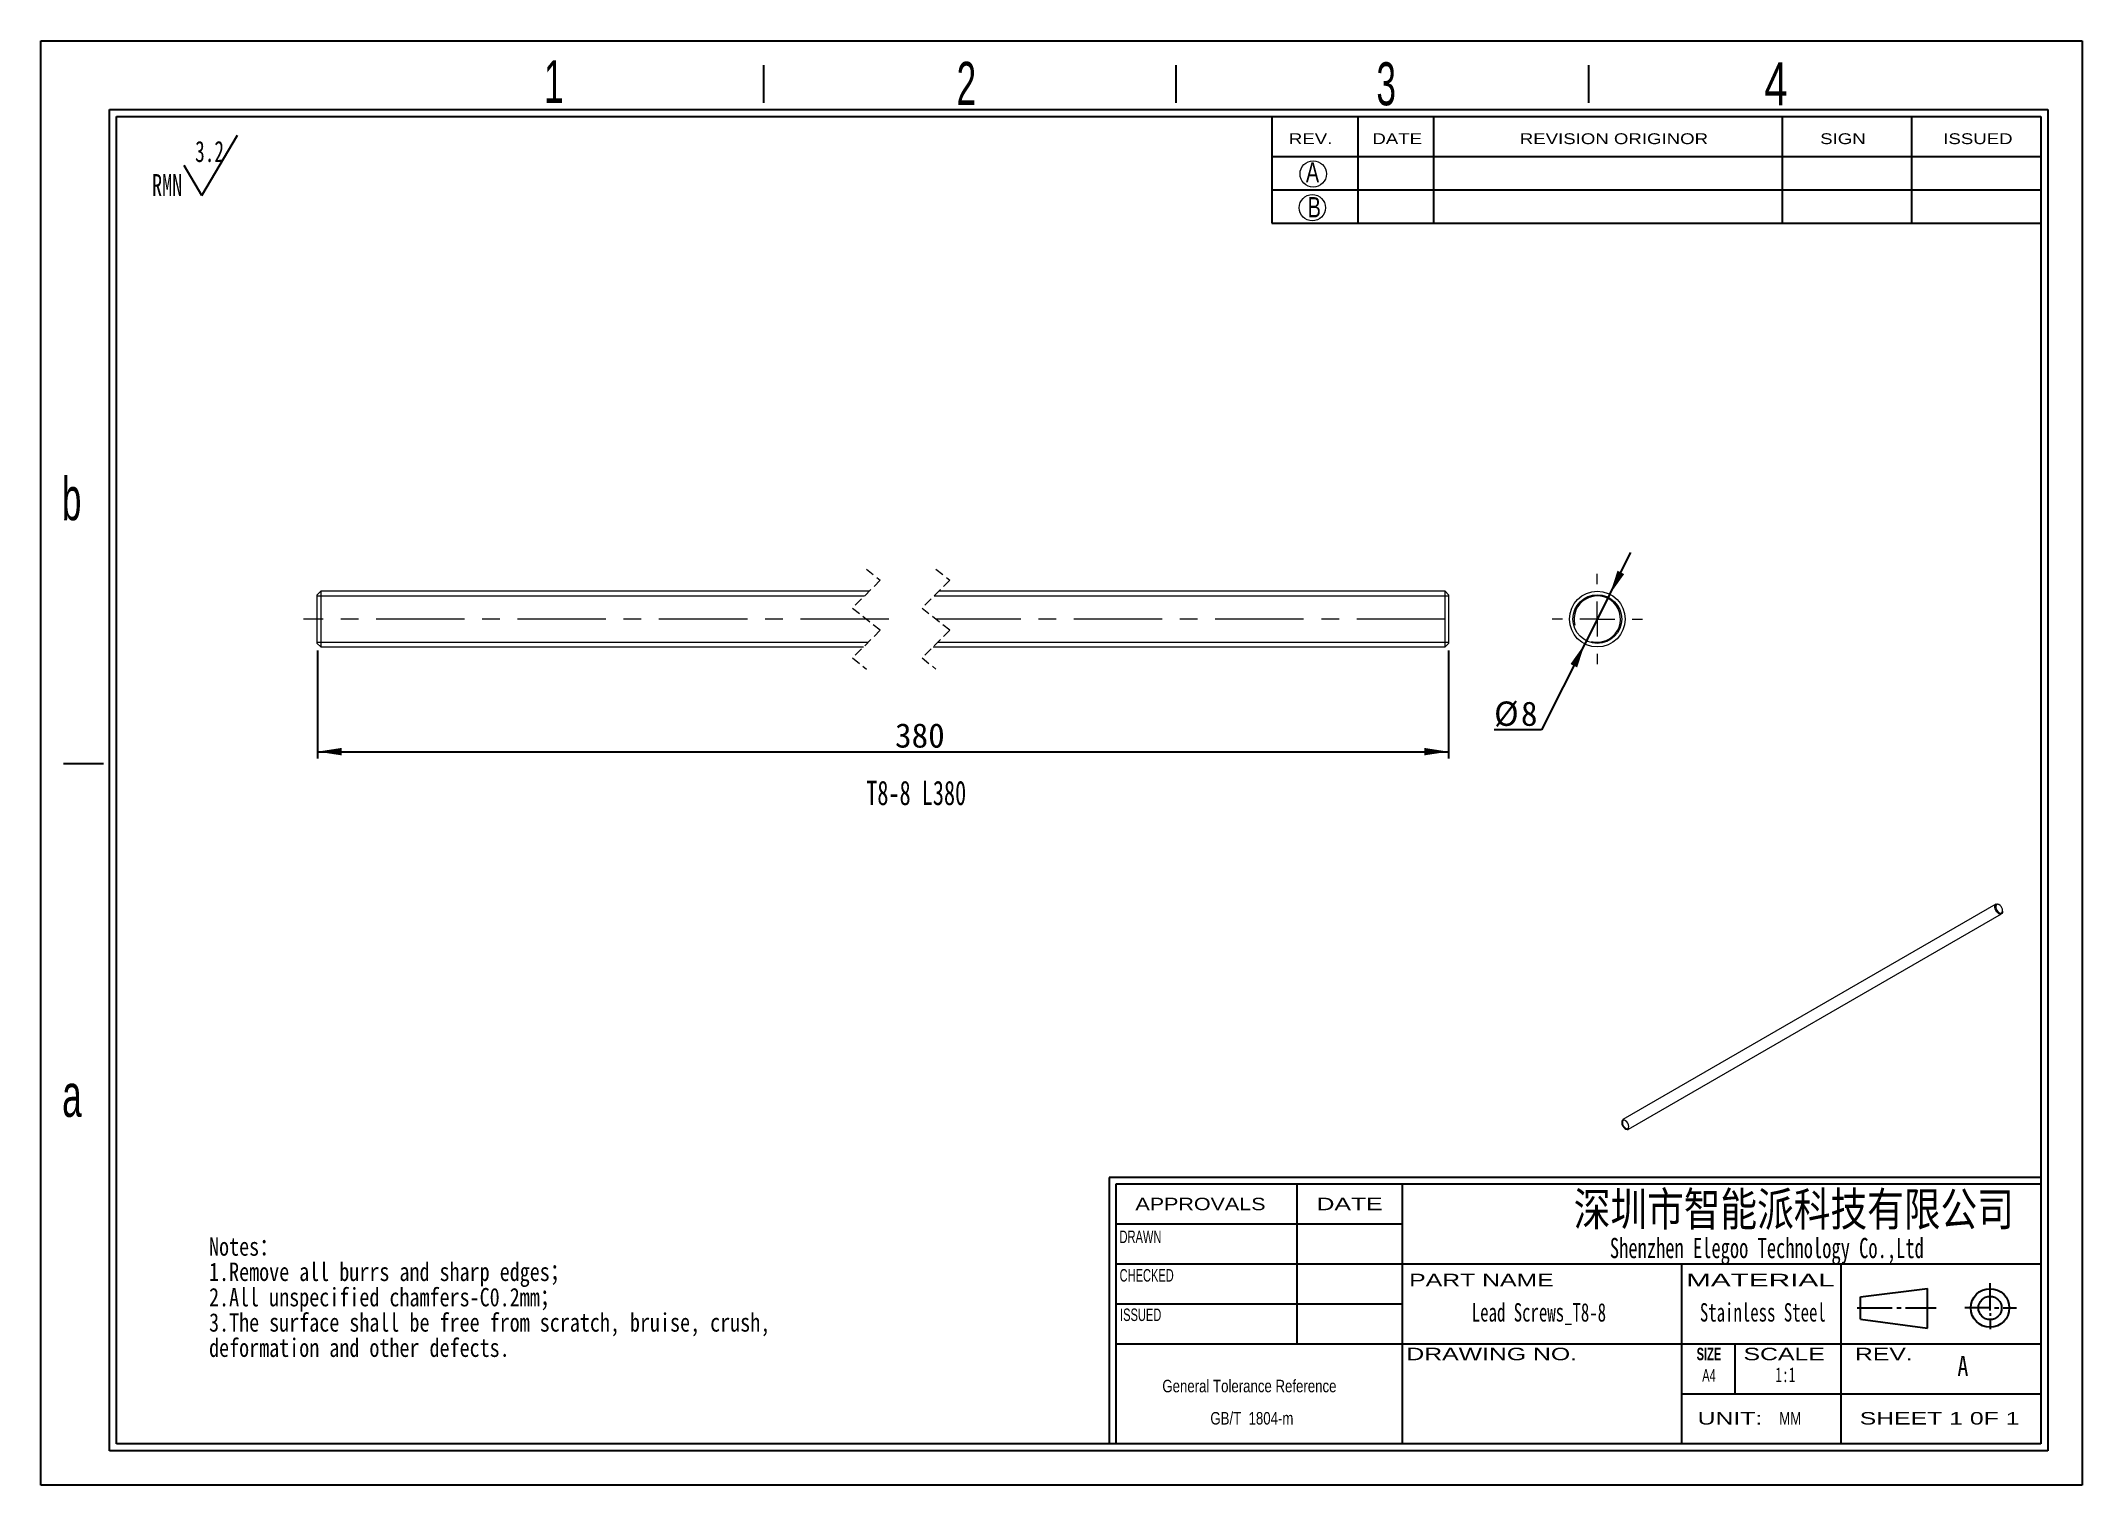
# Model space of a CAD drawing. Header units: millimetres. Extents: x 2 to 295, y 1 to 209.
import ezdxf

# ---------------------------------------------------------------- set-up
doc = ezdxf.new("R2010")
doc.units = ezdxf.units.MM
for name, pattern in [('CENTER', [10.16, 6.35, -1.27, 1.27, -1.27]), ('CENTERX2', [20.32, 12.7, -2.54, 2.54, -2.54]), ('HIDDEN', [1.905, 1.27, -0.635])]:
    doc.linetypes.add(name, pattern=pattern)
doc.layers.add('DIM', color=5, linetype='Continuous')
doc.layers.add('SLD-0', color=179, linetype='Continuous')
doc.layers.add('中心线', color=1, linetype='CENTER', lineweight=15)
doc.styles.add('SLDTEXTSTYLE0', font='SIMSUN.TTC', dxfattribs={"width": 0.67})
doc.styles.add('SLDTEXTSTYLE1', font='SIMSUN.TTC', dxfattribs={"width": 0.67})
doc.styles.add('SLDTEXTSTYLE10', font='ARIAL.TTF', dxfattribs={"width": 1.2324})
doc.styles.add('SLDTEXTSTYLE11', font='ARIAL.TTF', dxfattribs={"width": 1.7064})
doc.styles.add('SLDTEXTSTYLE12', font='SIMSUN.TTC', dxfattribs={"width": 0.8, "bigfont": 'bigfont'})
doc.styles.add('SLDTEXTSTYLE13', font='SIMKAI.TTF', dxfattribs={"width": 0.67})
doc.styles.add('SLDTEXTSTYLE14', font='SIMSUN.TTC')
doc.styles.add('SLDTEXTSTYLE2', font='SIMSUN.TTC', dxfattribs={"width": 0.8, "bigfont": 'bigfont'})
doc.styles.add('SLDTEXTSTYLE3', font='SIMSUN.TTC', dxfattribs={"width": 0.8})
doc.styles.add('SLDTEXTSTYLE4', font='ARIAL.TTF', dxfattribs={"width": 0.63516})
doc.styles.add('SLDTEXTSTYLE5', font='GOTHIC.TTF', dxfattribs={"width": 0.7304})
doc.styles.add('SLDTEXTSTYLE6', font='GOTHIC.TTF', dxfattribs={"width": 0.61171})
doc.styles.add('SLDTEXTSTYLE7', font='ARIALBD.TTF', dxfattribs={"width": 0.63516})
doc.styles.add('SLDTEXTSTYLE8', font='ARIAL.TTF', dxfattribs={"width": 1.422})
doc.styles.add('SLDTEXTSTYLE9', font='ARIAL.TTF', dxfattribs={"width": 0.7584})
doc.dimstyles.new('SLDDIMSTYLE0', dxfattribs={"dimtxt": 3.5, "dimasz": 3.5, "dimexe": 0, "dimexo": 0.0625, "dimgap": 0.875, "dimtad": 2, "dimrnd": 1e-09, "dimzin": 12, "dimdsep": 46, "dimtxsty": 'SLDTEXTSTYLE0', "dimsah": 1, "dimcen": 0.09, "dimadec": 0, "dimazin": 3, "dimtfac": 1, "dimtofl": 0, "dimtmove": 0, "dimatfit": 3, "dimfxl": 0, "dimfrac": 2, "dimtolj": 1, "dimtzin": 12, "dimarcsym": 0})
doc.dimstyles.new('SLDDIMSTYLE1', dxfattribs={"dimtxt": 3.5, "dimasz": 3.5, "dimexe": 0, "dimexo": 0.0625, "dimgap": 0.875, "dimtad": 0, "dimtih": 1, "dimtoh": 1, "dimrnd": 1e-09, "dimzin": 12, "dimdsep": 46, "dimtxsty": 'SLDTEXTSTYLE0', "dimsah": 1, "dimcen": 0, "dimadec": 0, "dimazin": 3, "dimtfac": 1, "dimtmove": 0, "dimatfit": 3, "dimfxl": 0, "dimfrac": 2, "dimtolj": 1, "dimtzin": 12, "dimarcsym": 0})

# ---------------------------------------------------------------- blocks, each defined once
blk = doc.blocks.new('SW_NOTE_0')
at = {"layer": 'SLD-0', "color": 0}
for q in [(12.27, 9.26), (4.6, 4.92)]:
    blk.add_line((7.16, 0.59), q, dxfattribs=at)
at = {"layer": 'SLD-0', "color": 0, "attachment_point": 1, "style": 'SLDTEXTSTYLE0'}
for s, insert, char_height in [('3.2', (6.19, 8.45), 3.032), ('RMN', (0, 3.69), 3.175)]:
    blk.add_mtext(s, dxfattribs=dict(at, insert=insert, char_height=char_height))
blk = doc.blocks.new('SW_NOTE_1')
at = {"layer": 'SLD-0', "color": 0, "char_height": 2.6458, "attachment_point": 1}
for s, insert, style in [('Notes\\M+18146', (0, 3.08), 'SLDTEXTSTYLE2'), ('1.Remove all burrs and sharp edges\\M+18147', (0, -0.55), 'SLDTEXTSTYLE2'), ('2.All unspecified chamfers-C0.2mm\\M+18147', (0, -4.19), 'SLDTEXTSTYLE2'), ('3.The surface shall be free from scratch, bruise, crush, ', (0, -7.82), 'SLDTEXTSTYLE3'), ('deformation and other defects.', (0, -11.45), 'SLDTEXTSTYLE3')]:
    blk.add_mtext(s, dxfattribs=dict(at, insert=insert, style=style))
blk = doc.blocks.new('SW_NOTE_2')
at = {"layer": 'SLD-0', "color": 0, "char_height": 1.7927, "attachment_point": 2, "style": 'SLDTEXTSTYLE9'}
for s, insert in [('General Tolerance Reference ', (13.02, 2.31)), (' GB/T  1804-m', (13.11, -2.32))]:
    blk.add_mtext(s, dxfattribs=dict(at, insert=insert))
blk = doc.blocks.new('_D')
at = {"layer": 'DIM', "color": 5}
for p, q in [((41.54, 121.15), (41.54, 105.61)), ((204.07, 121.15), (204.07, 105.61)), ((41.54, 106.61), (204.07, 106.61))]:
    blk.add_line(p, q, dxfattribs=at)
for points in [[(41.54, 106.61), (45.04, 106.08), (45.04, 107.15)], [(204.07, 106.61), (200.57, 107.15), (200.57, 106.08)]]:
    blk.add_solid(points, dxfattribs=at)
at = {"layer": 'DIM', "color": 5, "insert": (124.54, 110.69), "char_height": 3.5, "attachment_point": 1, "style": 'SLDTEXTSTYLE14'}
blk.add_mtext('380', dxfattribs=at)
blk = doc.blocks.new('_D_1')
at = {"layer": 'DIM', "color": 5}
for p, q in [((227.25, 129.22), (230.28, 135.23)), ((227.25, 129.22), (223.64, 122.08)), ((223.64, 122.08), (217.42, 109.75)), ((217.42, 109.75), (210.61, 109.75))]:
    blk.add_line(p, q, dxfattribs=at)
for points in [[(227.25, 129.22), (229.3, 132.1), (228.34, 132.59)], [(223.64, 122.08), (221.59, 119.2), (222.55, 118.71)]]:
    blk.add_solid(points, dxfattribs=at)
at = {"layer": 'DIM', "color": 5, "char_height": 3.5, "attachment_point": 1, "style": 'SLDTEXTSTYLE14'}
for s, insert in [('%%c', (210.61, 113.82)), ('8', (214.47, 113.82))]:
    blk.add_mtext(s, dxfattribs=dict(at, insert=insert))
blk = doc.blocks.new('SW_CENTERMARKSYMBOL_0')
at = {"layer": '中心线', "color": 0}
for p, q in [((0, 5), (0, 6.5)), ((-5, 0), (-6.5, 0)), ((0, 0), (-2.5, 0)), ((0, 0), (0, 2.5)), ((0, 0), (0, -2.5)), ((0, 0), (2.5, 0)), ((5, 0), (6.5, 0)), ((0, -5), (0, -6.5))]:
    blk.add_line(p, q, dxfattribs=at)

msp = doc.modelspace()

# ---------------------------------------------------------------- linework, layer by layer
at = {"color": 7, "linetype": 'HIDDEN', "lineweight": 0}
for p, q in [((120.427, 132.826), (122.427, 131.239)), ((130.427, 132.826), (132.427, 131.239)), ((122.427, 131.239), (118.427, 127.239)), ((132.427, 131.239), (128.427, 127.239)), ((118.427, 127.239), (122.427, 124.064)), ((128.427, 127.239), (132.427, 124.064)), ((122.427, 124.064), (118.427, 120.064)), ((132.427, 124.064), (128.427, 120.064)), ((118.427, 120.064), (120.427, 118.476)), ((128.427, 120.064), (130.427, 118.476))]:
    msp.add_line(p, q, dxfattribs=at)
at = {"color": 7, "linetype": 'Continuous', "lineweight": 15}
for p, q in [((42.036, 129.651), (41.536, 129.151)), ((41.536, 122.151), (41.536, 129.151)), ((120.839, 129.651), (42.036, 129.651)), ((42.036, 129.651), (42.036, 121.651)), ((203.572, 129.651), (130.839, 129.651)), ((204.072, 129.151), (203.572, 129.651)), ((203.572, 121.651), (203.572, 129.651)), ((204.072, 129.151), (204.072, 122.151)), ((41.536, 122.151), (42.036, 121.651)), ((42.036, 121.651), (120.014, 121.651)), ((130.014, 121.651), (203.572, 121.651)), ((203.572, 121.651), (204.072, 122.151)), ((282.711, 84.714), (229.113, 53.772)), ((229.913, 52.386), (283.511, 83.328)), ((283.182, 84.633), (283.111, 84.674)), ((283.677, 83.694), (283.677, 83.776)), ((228.947, 53.406), (228.947, 53.324)), ((229.442, 52.467), (229.513, 52.426))]:
    msp.add_line(p, q, dxfattribs=at)
at = {"color": 7, "linetype": 'Continuous', "lineweight": 0}
for p, q in [((41.536, 128.975), (120.163, 128.975)), ((130.163, 128.975), (204.072, 128.975)), ((41.536, 122.328), (120.691, 122.328)), ((130.691, 122.328), (204.072, 122.328))]:
    msp.add_line(p, q, dxfattribs=at)
at = {"color": 7, "linetype": 'Continuous', "lineweight": 15, "flags": 128}
for points in [[(283.677, 83.694), (283.652, 83.516), (283.579, 83.383), (283.464, 83.307), (283.318, 83.294), (283.154, 83.345), (282.986, 83.457), (282.829, 83.619), (282.697, 83.816), (282.602, 84.032), (282.552, 84.247), (282.552, 84.441), (282.602, 84.599), (282.697, 84.705), (282.829, 84.75), (282.986, 84.731), (283.111, 84.674)], [(283.677, 83.776), (283.65, 83.977), (283.573, 84.187), (283.453, 84.384), (283.304, 84.546), (283.141, 84.655), (282.983, 84.7), (282.847, 84.676), (282.747, 84.585), (282.694, 84.438), (282.694, 84.25), (282.747, 84.041), (282.847, 83.835), (282.983, 83.653), (283.141, 83.516), (283.304, 83.438), (283.453, 83.427), (283.573, 83.485), (283.65, 83.606), (283.677, 83.776)], [(229.113, 53.772), (229.098, 53.763), (229.003, 53.657), (228.953, 53.499), (228.953, 53.305), (229.003, 53.09), (229.098, 52.874), (229.23, 52.677), (229.387, 52.515), (229.555, 52.403), (229.719, 52.352), (229.865, 52.365), (229.913, 52.386)]]:
    msp.add_lwpolyline(points, dxfattribs=at)
at = {"color": 7, "linetype": 'Continuous', "lineweight": 0, "flags": 128}
msp.add_lwpolyline([(229.513, 53.622), (229.333, 53.684), (229.18, 53.655), (229.078, 53.538), (229.043, 53.35), (229.078, 53.122), (229.18, 52.887), (229.333, 52.682), (229.513, 52.536), (229.693, 52.474), (229.845, 52.503), (229.947, 52.621), (229.983, 52.808), (229.947, 53.036), (229.845, 53.271), (229.693, 53.477), (229.513, 53.622)], dxfattribs=at)
at = {"color": 7, "linetype": 'Continuous', "lineweight": 15}
for radius in [4, 3.5]:
    msp.add_circle((225.446, 125.651), radius, dxfattribs=at)
at = {"color": 7, "linetype": 'Continuous', "lineweight": 0}
msp.add_arc((225.446, 125.651), 3.324, 255, 195, dxfattribs=at)
at = {"color": 7, "linetype": 'Continuous', "lineweight": 15}
msp.add_arc((229.99, 53.355), 1.043, 181.68126, 238.31336, dxfattribs=at)
at = {"layer": 'SLD-0'}
for p, q in [((1.812, 208.674), (295.107, 208.674)), ((1.812, 1.294), (1.812, 208.674)), ((295.107, 208.674), (295.107, 1.294)), ((12.675, 7.219), (12.675, 197.811)), ((12.675, 197.811), (289.181, 197.811)), ((252.017, 197.811), (252.017, 182.514)), ((270.599, 197.811), (270.599, 182.514)), ((289.181, 197.811), (289.181, 7.219)), ((289.181, 7.219), (12.675, 7.219)), ((295.107, 1.294), (1.812, 1.294))]:
    msp.add_line(p, q, dxfattribs=at)
at = {"layer": 'SLD-0', "color": 6, "linetype": 'Continuous'}
for p, q in [((105.701, 199.786), (105.701, 205.169)), ((164.952, 199.786), (164.952, 205.169)), ((224.204, 199.786), (224.204, 205.169)), ((11.687, 6.231), (11.687, 198.799)), ((11.687, 198.799), (290.169, 198.799)), ((290.169, 198.799), (290.169, 6.231)), ((10.805, 104.853), (5.068, 104.853)), ((290.169, 6.231), (11.687, 6.231))]:
    msp.add_line(p, q, dxfattribs=at)
at = {"layer": 'SLD-0', "color": 179, "linetype": 'Continuous'}
for p, q in [((178.659, 197.811), (178.659, 182.514)), ((191.05, 197.811), (191.05, 182.514)), ((201.886, 197.811), (201.886, 182.514)), ((178.659, 192.074), (289.181, 192.074)), ((178.659, 187.294), (289.181, 187.294)), ((178.659, 182.514), (289.181, 182.514)), ((289.181, 45.462), (155.33, 45.462)), ((155.33, 45.462), (155.33, 7.219)), ((289.181, 44.506), (156.286, 44.506)), ((156.286, 44.506), (156.286, 7.219)), ((182.281, 44.506), (182.281, 21.56)), ((197.398, 44.506), (197.398, 7.219)), ((197.398, 38.77), (156.286, 38.77)), ((289.181, 33.033), (156.286, 33.033)), ((237.553, 33.033), (237.553, 7.219)), ((260.499, 7.219), (260.499, 33.033)), ((263.255, 28.354), (272.888, 29.538)), ((272.888, 23.846), (272.888, 29.538)), ((281.869, 26.35), (281.869, 30.316)), ((197.398, 27.297), (156.286, 27.297)), ((262.786, 26.733), (267.83, 26.733)), ((263.255, 25.106), (263.255, 28.354)), ((268.461, 26.733), (269.091, 26.733)), ((269.722, 26.733), (274.136, 26.733)), ((281.869, 26.733), (278.268, 26.733)), ((282.5, 26.733), (283.13, 26.733)), ((283.761, 26.733), (285.653, 26.733)), ((263.255, 25.106), (272.888, 23.846)), ((281.869, 25.966), (281.869, 25.583)), ((281.869, 25.2), (281.869, 23.667)), ((289.181, 21.56), (156.286, 21.56)), ((245.202, 21.56), (245.202, 14.39)), ((237.553, 14.39), (289.181, 14.39))]:
    msp.add_line(p, q, dxfattribs=at)
at = {"layer": 'SLD-0', "lineweight": 0}
for centre in [(184.622, 189.564), (184.499, 184.715)]:
    msp.add_circle(centre, 1.894, dxfattribs=at)
at = {"layer": 'SLD-0', "color": 179, "linetype": 'Continuous'}
for radius in [2.771, 1.669]:
    msp.add_circle((281.869, 26.733), radius, dxfattribs=at)
at = {"layer": '中心线', "linetype": 'CENTERX2', "lineweight": 0}
for p, q in [((42.036, 125.651), (39.536, 125.651)), ((123.644, 125.651), (42.036, 125.651)), ((203.572, 125.651), (130.427, 125.651))]:
    msp.add_line(p, q, dxfattribs=at)

# ---------------------------------------------------------------- block references
at = {"layer": 'SLD-0'}
msp.add_blockref('SW_NOTE_0', (17.795, 185.858), dxfattribs=at)
at = {"layer": 'SLD-0', "color": 5}
msp.add_blockref('SW_NOTE_1', (25.981, 33.803), dxfattribs=at)
at = {"layer": 'SLD-0', "color": 179}
msp.add_blockref('SW_NOTE_2', (162.438, 14.111), dxfattribs=at)
at = {"layer": '中心线'}
msp.add_blockref('SW_CENTERMARKSYMBOL_0', (225.446, 125.651), dxfattribs=at)

# ---------------------------------------------------------------- texts
at = {"color": 7, "linetype": 'Continuous', "lineweight": 0, "attachment_point": 1}
for s, insert, char_height, style in [('T8-8 L380', (120.406, 102.442), 3.5, 'SLDTEXTSTYLE0'), ('Lead Screws_T8-8', (207.405, 27.428), 2.64583, 'SLDTEXTSTYLE1'), ('Stainless Steel', (240.182, 27.428), 2.64583, 'SLDTEXTSTYLE1'), ('1:1', (251.018, 18.201), 2.1167, 'SLDTEXTSTYLE0')]:
    msp.add_mtext(s, dxfattribs=dict(at, insert=insert, char_height=char_height, style=style))
at = {"layer": 'SLD-0'}
for s, insert, char_height, attachment_point, style in [('1', (74.111, 205.899), 6.172, 1, 'SLDTEXTSTYLE6'), ('2', (133.388, 205.655), 6.172, 1, 'SLDTEXTSTYLE6'), ('3', (193.707, 205.593), 6.172, 1, 'SLDTEXTSTYLE6'), ('4', (249.441, 205.587), 6.172, 1, 'SLDTEXTSTYLE5'), ('A', (183.578, 191.252), 2.903, 1, 'SLDTEXTSTYLE5'), ('B', (183.832, 186.237), 2.903, 1, 'SLDTEXTSTYLE5'), ('b', (4.835, 146.019), 6.172, 1, 'SLDTEXTSTYLE6'), ('a', (4.88, 60.351), 6.172, 1, 'SLDTEXTSTYLE6'), ('\\M+1905B圳\\M+18E73\\M+19271\\M+1945C\\M+19468\\M+189C8\\M+18B5A\\M+1974C\\M+18CC0\\M+18CF6\\M+18E69', (253.676, 43.337), 4.82808, 2, 'SLDTEXTSTYLE12'), ('A', (277.178, 19.854), 2.91, 1, 'SLDTEXTSTYLE3')]:
    msp.add_mtext(s, dxfattribs=dict(at, insert=insert, char_height=char_height, attachment_point=attachment_point, style=style))
at = {"layer": 'SLD-0', "color": 179}
for s, insert, char_height, attachment_point, style in [('REV.', (181.129, 195.4), 1.5536, 1, 'SLDTEXTSTYLE10'), ('DATE', (193.126, 195.4), 1.5536, 1, 'SLDTEXTSTYLE10'), ('REVISION ORIGINOR', (214.308, 195.4), 1.55363, 1, 'SLDTEXTSTYLE10'), ('SIGN', (257.466, 195.4), 1.5536, 1, 'SLDTEXTSTYLE10'), ('ISSUED', (275.148, 195.4), 1.5536, 1, 'SLDTEXTSTYLE10'), ('APPROVALS', (168.427, 42.563), 1.7927, 2, 'SLDTEXTSTYLE10'), ('DATE', (189.85, 42.563), 1.7927, 2, 'SLDTEXTSTYLE8'), ('DRAWN', (159.804, 37.853), 1.7927, 2, 'SLDTEXTSTYLE4'), ('Shenzhen Elegoo Technology Co.,Ltd', (249.798, 36.8), 2.91042, 2, 'SLDTEXTSTYLE13'), ('CHECKED', (160.696, 32.315), 1.7927, 2, 'SLDTEXTSTYLE4'), ('PART NAME', (208.794, 31.645), 1.7927, 2, 'SLDTEXTSTYLE8'), ('MATERIAL', (248.88, 31.645), 1.7927, 2, 'SLDTEXTSTYLE11'), ('ISSUED', (159.837, 26.654), 1.7927, 2, 'SLDTEXTSTYLE4'), ('DRAWING NO.', (210.268, 21.022), 1.79265, 2, 'SLDTEXTSTYLE8'), ('SIZE', (241.479, 21.022), 1.7927, 2, 'SLDTEXTSTYLE7'), ('SCALE', (252.289, 21.022), 1.7927, 2, 'SLDTEXTSTYLE8'), ('REV.', (266.61, 21.022), 1.7927, 2, 'SLDTEXTSTYLE8'), ('A4', (241.49, 17.953), 1.7927, 2, 'SLDTEXTSTYLE4'), ('UNIT:', (244.499, 11.791), 1.7927, 2, 'SLDTEXTSTYLE8'), ('MM', (253.161, 11.791), 1.7927, 2, 'SLDTEXTSTYLE9'), ('SHEET 1 0F 1', (274.62, 11.791), 1.79265, 2, 'SLDTEXTSTYLE8')]:
    msp.add_mtext(s, dxfattribs=dict(at, insert=insert, char_height=char_height, attachment_point=attachment_point, style=style))

# ---------------------------------------------------------------- dimensions: what is measured, and where the dimension line sits
at = {"layer": 'DIM', "color": 5}
dim = msp.add_diameter_dim_2p(p1=(223.644, 122.08), p2=(227.247, 129.223), dimstyle='SLDDIMSTYLE1', dxfattribs=at)
dim.commit()
dim.dimension.update_dxf_attribs({"geometry": '_D_1', "text_midpoint": (213.221, 112.286), "dimtype": 163})
dim = msp.add_linear_dim(base=(204.072, 106.615), p1=(41.536, 122.151), p2=(204.072, 122.151), text='380', dimstyle='SLDDIMSTYLE0', dxfattribs=at)
dim.commit()
dim.dimension.update_dxf_attribs({"geometry": '_D', "text_midpoint": (126.58, 106.615), "dimtype": 160})

doc.saveas('drawing.dxf')
